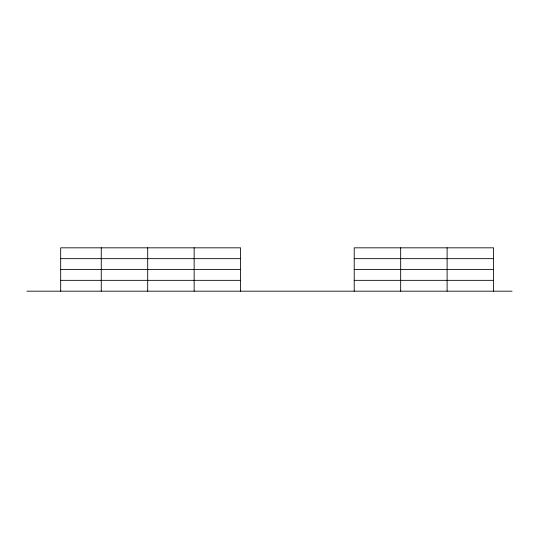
<?xml version="1.0" encoding="UTF-8"?>
<svg xmlns="http://www.w3.org/2000/svg" width="539" height="539" viewBox="0 0 539 539"><rect width="100%" height="100%" fill="white"/><g stroke="black" fill="none" stroke-linecap="round" stroke-linejoin="round"><path stroke-width="0.81" d="M60.678 258.659L240.596 258.659M354.217 258.659L493.556 258.659M60.678 269.5L240.596 269.5M354.217 269.5L493.556 269.5M60.678 280.341L240.596 280.341M354.217 280.341L493.556 280.341M26.95 291.175L512.05 291.175M493.556 291.175L493.556 247.825L354.217 247.825L354.217 291.175M447.114 247.825L447.114 291.175M400.666 247.825L400.666 291.175M240.596 291.175L240.596 247.825L60.678 247.825L60.678 291.175M194.148 247.825L194.148 291.175M147.699 247.825L147.699 291.175M101.258 247.825L101.258 291.175"/></g></svg>
